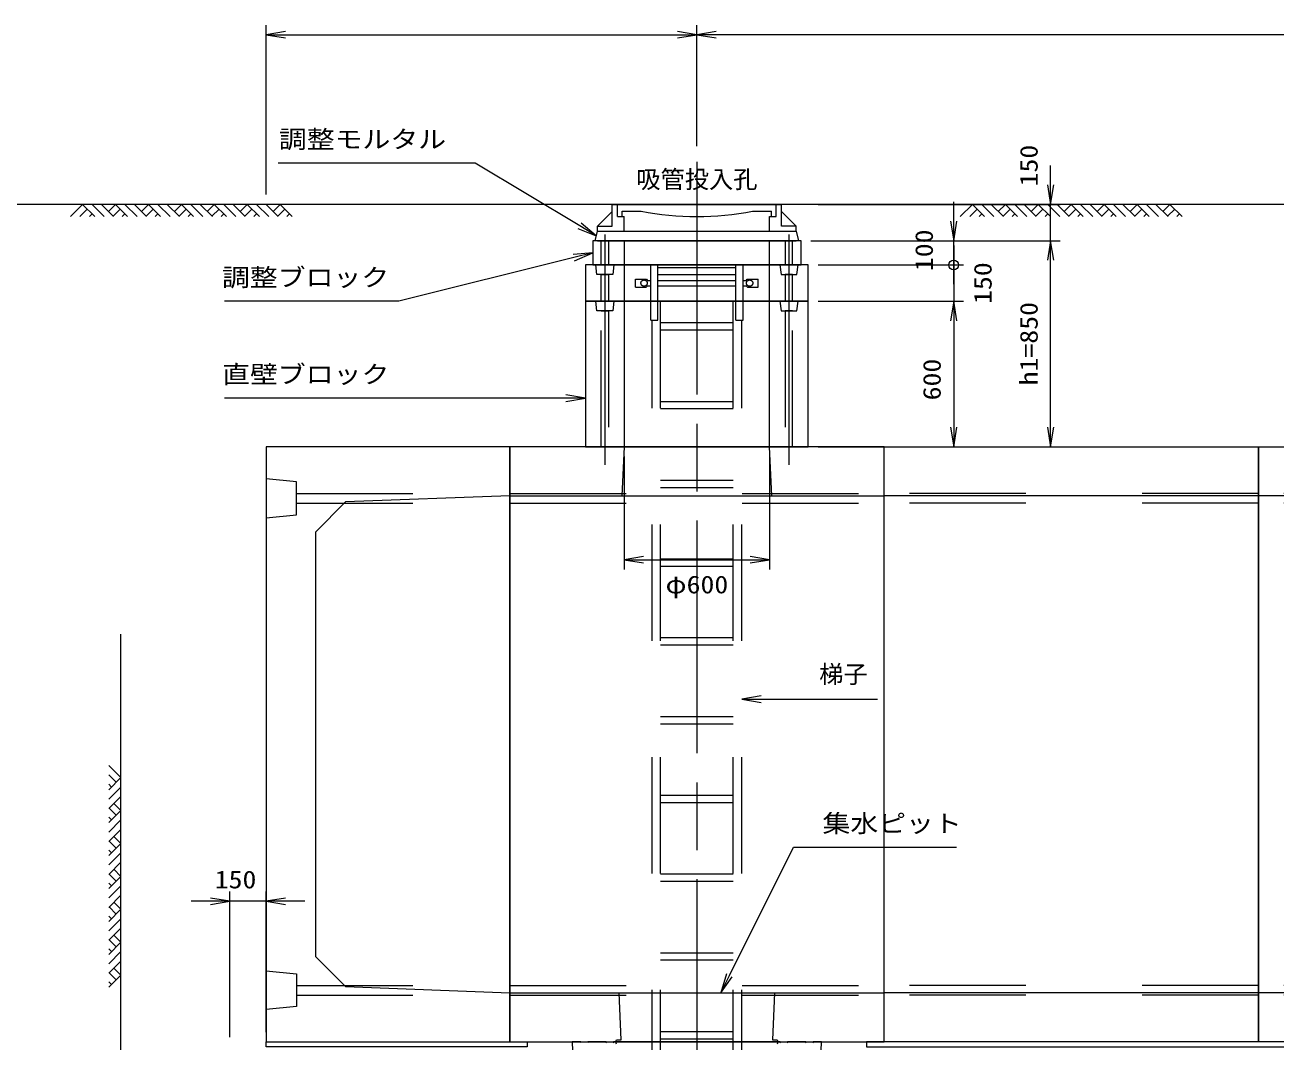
# Model space of a CAD drawing. Units: millimetres at full size. Extents: x 0 to 33600, y -138800 to -115040.
# Drawn here: x 14055 to 19218, y -123246 to -119050 of the extents above; entities that cross this region are included whole.
import ezdxf
from ezdxf.enums import TextEntityAlignment as Align

# ---------------------------------------------------------------- set-up
doc = ezdxf.new("R2010")
doc.units = ezdxf.units.MM
doc.header["$LTSCALE"] = 80.0044
doc.linetypes.add('CHAIN', pattern=[18.5, 12, -1.5, 3.5, -1.5])
doc.linetypes.add('DASHED_SPACED', pattern=[12, 6, -6])
for name, color, linetype, lineweight in [('0_2', 4, 'Continuous', 13), ('FRP', 4, 'DASHED_SPACED', 13), ('寸法', 6, 'Continuous', 13), ('文字', 2, 'Continuous', 13), ('ﾊｯﾁﾝｸﾞ', 4, 'Continuous', 9)]:
    doc.layers.add(name, color=color, linetype=linetype, lineweight=lineweight)
doc.styles.add('ＭＳ ゴシック', font='')
doc.styles.get('ＭＳ ゴシック').set_extended_font_data('MS Gothic')

# ---------------------------------------------------------------- blocks, each defined once
blk = doc.blocks.new('open_arrow')
at = {"color": 0, "linetype": 'Continuous', "lineweight": -2}
blk.add_lwpolyline([(7.5, 1.25), (0, 0), (7.5, -1.25)], dxfattribs=at)
blk = doc.blocks.new('dimension_origin')
at = {"color": 0, "linetype": 'Continuous', "lineweight": -2}
blk.add_circle((0, 0), 1.25, dxfattribs=at)

msp = doc.modelspace()

# ---------------------------------------------------------------- linework, layer by layer
at = {"layer": '0_2', "color": 2, "linetype": 'CHAIN'}
for p, q in [((16827.5, -119615), (16827.5, -124214.49)), ((16447.5, -119915), (16447.5, -120865)), ((17207.5, -119915), (17207.5, -120865))]:
    msp.add_line(p, q, dxfattribs=at)
at = {"layer": '0_2'}
for p, q in [((31570, -119790), (13800, -119790)), ((16417.5, -119880), (16478.5, -119819)), ((16478.5, -119790), (17176.5, -119790)), ((16478.5, -119880), (16478.5, -119790)), ((16500.5, -119840), (16500.5, -119790)), ((16519, -119818), (16597.5, -119818)), ((16519, -119840), (16519, -119818)), ((17057.5, -119818), (17136, -119818)), ((17136, -119840), (17136, -119818)), ((17154.5, -119840), (17154.5, -119790)), ((17176.5, -119880), (17176.5, -119790)), ((17176.5, -119819), (17237.5, -119880)), ((16417.5, -119900), (16417.5, -119880)), ((16417.5, -119880), (16478.5, -119880)), ((16500.5, -119840), (16527.5, -119840)), ((16527.5, -119900), (16527.5, -119840)), ((17127.5, -119840), (17154.5, -119840)), ((17127.5, -119900), (17127.5, -119840)), ((17237.5, -119880), (17176.5, -119880)), ((17237.5, -119900), (17237.5, -119880)), ((16417.5, -119900), (17237.5, -119900)), ((16417.5, -119940), (17237.5, -119940))]:
    msp.add_line(p, q, dxfattribs=at)
at = {"layer": '0_2', "linetype": 'DASHED_SPACED'}
for p, q in [((15175, -120983), (16055, -120983)), ((16055, -120983), (17600, -120983)), ((19145, -120983), (17600, -120983)), ((20690, -120983), (19145, -120983)), ((15175, -121023), (16055, -121023)), ((16055, -121023), (17600, -121023)), ((19145, -121023), (17600, -121023)), ((20690, -121023), (19145, -121023)), ((15175, -123013), (16055, -123013)), ((16055, -123013), (17600, -123013)), ((19145, -123013), (17600, -123013)), ((20690, -123013), (19145, -123013)), ((15175, -123053), (16055, -123053)), ((16055, -123053), (17600, -123053)), ((19145, -123053), (17600, -123053)), ((20690, -123053), (19145, -123053))]:
    msp.add_line(p, q, dxfattribs=at)
at = {"layer": '0_2', "color": 3}
for p, q in [((16055, -120993), (17600, -120993)), ((19145, -120993), (17600, -120993)), ((20690, -120993), (19145, -120993)), ((16055, -123043), (17600, -123043)), ((19145, -123043), (17600, -123043)), ((20690, -123043), (19145, -123043))]:
    msp.add_line(p, q, dxfattribs=at)
at = {"layer": '0_2'}
msp.add_lwpolyline([(16417.5, -119900), (17237.5, -119900), (17247.5, -119940), (16407.5, -119940)], close=True, dxfattribs=at)
at = {"layer": '0_2', "color": 3}
for points in [[(16397.5, -120040), (17257.5, -120040), (17257.5, -119940), (16397.5, -119940)], [(16527.5, -120190), (17127.5, -120190), (17127.5, -119940), (16527.5, -119940)], [(16527.5, -120040), (17127.5, -120040), (17127.5, -119940), (16527.5, -119940)], [(16367.5, -120190), (17287.5, -120190), (17287.5, -120040), (16367.5, -120040)], [(16367.5, -120790), (17287.5, -120790), (17287.5, -120190), (16367.5, -120190)], [(16527.5, -120790), (17127.5, -120790), (17127.5, -120190), (16527.5, -120190)], [(16055, -120790), (15050, -120790), (15050, -123246), (16055, -123246)], [(16055, -123246), (17600, -123246), (17600, -120790), (16055, -120790)], [(16517.5, -120993), (17137.5, -120993), (17127.5, -120790), (16527.5, -120790)], [(19145, -123246), (17600, -123246), (17600, -120790), (19145, -120790)], [(20690, -123246), (19145, -123246), (19145, -120790), (20690, -120790)], [(17139.74, -123237), (17159.02, -123237), (17162.02, -123246), (16492.98, -123246), (16495.98, -123237), (16515.26, -123237), (16507.5, -123043), (17147.5, -123043)]]:
    msp.add_lwpolyline(points, close=True, dxfattribs=at)
at = {"layer": '0_2', "linetype": 'DASHED_SPACED'}
for points in [[(16462.5, -120040), (16432.5, -120040), (16432.5, -119940), (16462.5, -119940)], [(17192.5, -120040), (17222.5, -120040), (17222.5, -119940), (17192.5, -119940)], [(16480, -120080), (16415, -120080), (16410, -120040), (16485, -120040)], [(17175, -120080), (17240, -120080), (17245, -120040), (17170, -120040)], [(16462.5, -120190), (16432.5, -120190), (16432.5, -120080), (16462.5, -120080)], [(17192.5, -120190), (17222.5, -120190), (17222.5, -120080), (17192.5, -120080)], [(16480, -120230), (16415, -120230), (16410, -120190), (16485, -120190)], [(17175, -120230), (17240, -120230), (17245, -120190), (17170, -120190)], [(16462.5, -120790), (16432.5, -120790), (16432.5, -120230), (16462.5, -120230)], [(17192.5, -120790), (17222.5, -120790), (17222.5, -120230), (17192.5, -120230)], [(15050, -121083), (15175, -121070.5), (15175, -120935.5), (15050, -120923)], [(15050, -122953), (15175, -122965.5), (15175, -123100.5), (15050, -123113)]]:
    msp.add_lwpolyline(points, close=True, dxfattribs=at)
at = {"layer": '0_2', "color": 3}
for points in [[(16527.5, -119940), (17127.5, -119940), (16527.5, -119940)], [(16055, -120993), (15378, -121018), (15253, -121143), (15253, -122893), (15378, -123018), (16055, -123043)], [(16350.62, -123250.5), (16348.12, -123246), (16312.46, -123246), (16332.46, -123749)], [(16455.62, -123250.5), (16453.12, -123246), (16378.12, -123246), (16375.62, -123250.5)], [(16495.98, -123255), (16492.98, -123246), (16483.12, -123246), (16480.62, -123250.5)], [(17174.38, -123250.5), (17171.88, -123246), (17162.02, -123246), (17159.02, -123255)], [(17279.38, -123250.5), (17276.88, -123246), (17201.88, -123246), (17199.38, -123250.5)], [(17322.54, -123749), (17342.54, -123246), (17306.88, -123246), (17304.38, -123250.5)]]:
    msp.add_lwpolyline(points, dxfattribs=at)
at = {"layer": '0_2'}
msp.add_lwpolyline([(14900, -123566), (14450, -123566), (14450, -121563)], dxfattribs=at)
at = {"layer": '0_2', "color": 7}
msp.add_lwpolyline([(15050, -123246), (16127.5, -123246), (16127.5, -123266), (15050, -123266)], close=True, dxfattribs=at)
at = {"layer": '0_2'}
msp.add_arc((16827.5, -118626.73), 1213.27, 259.07231, 280.92769, dxfattribs=at)
at = {"layer": 'FRP'}
for p, q in [((16636.86, -120267.45), (16636.86, -120040)), ((16636.86, -120040), (16666.86, -120040)), ((16666.86, -120267.45), (16666.86, -120040)), ((16988.14, -120267.45), (16988.14, -120040)), ((16988.14, -120040), (17018.14, -120040)), ((17018.14, -120267.45), (17018.14, -120040)), ((16666.86, -120050), (16988.14, -120050)), ((16666.86, -120080), (16988.14, -120080)), ((16574.5, -120098.5), (16619.3, -120098.5)), ((16574.5, -120131.5), (16574.5, -120098.5)), ((16574.5, -120131.5), (16618.79, -120131.5)), ((16618.79, -120131.5), (16623.5, -120126)), ((16619.3, -120098.5), (16623.5, -120104)), ((16623.5, -120104), (16636.86, -120104)), ((16623.5, -120126), (16636.86, -120126)), ((16666.86, -120104), (16988.14, -120104)), ((16666.86, -120126), (16988.14, -120126)), ((17018.14, -120104), (17031.5, -120104)), ((17018.14, -120126), (17031.5, -120126)), ((17031.5, -120104), (17035.7, -120098.5)), ((17031.5, -120126), (17036.2, -120131.5)), ((17035.7, -120098.5), (17080.5, -120098.5)), ((17036.2, -120131.5), (17080.5, -120131.5)), ((17080.5, -120131.5), (17080.5, -120098.5)), ((17080.5, -120131.5), (17080.5, -120098.5)), ((16666.86, -120187.45), (16677.5, -120187.45)), ((16677.5, -123511), (16677.5, -120187.45)), ((16977.5, -123511), (16977.5, -120187.45)), ((16977.5, -120187.45), (16988.14, -120187.45)), ((16636.86, -120267.45), (16666.86, -120267.45)), ((16642.5, -123511), (16642.5, -120267.45)), ((16677.5, -120278), (16977.5, -120278)), ((16988.14, -120267.45), (17018.14, -120267.45)), ((17012.5, -123511), (17012.5, -120267.45)), ((16677.5, -120308), (16977.5, -120308)), ((16677.5, -120603), (16977.5, -120603)), ((16677.5, -120633), (16977.5, -120633)), ((16677.5, -120928), (16977.5, -120928)), ((16677.5, -120958), (16977.5, -120958)), ((16677.5, -121253), (16977.5, -121253)), ((16677.5, -121283), (16977.5, -121283)), ((16677.5, -121578), (16977.5, -121578)), ((16677.5, -121608), (16977.5, -121608)), ((16677.5, -121903), (16977.5, -121903)), ((16677.5, -121933), (16977.5, -121933)), ((16677.5, -122228), (16977.5, -122228)), ((16677.5, -122258), (16977.5, -122258)), ((16677.5, -122553), (16977.5, -122553)), ((16677.5, -122583), (16977.5, -122583)), ((16677.5, -122878), (16977.5, -122878)), ((16677.5, -122908), (16977.5, -122908)), ((16677.5, -123203), (16977.5, -123203)), ((16677.5, -123233), (16977.5, -123233))]:
    msp.add_line(p, q, dxfattribs=at)
for centre in [(16609.68, -120115), (17045.32, -120115)]:
    msp.add_circle(centre, 13, dxfattribs=at)
at = {"layer": '寸法'}
for p, q in [((15050, -119750), (15050, -119050)), ((16827.5, -119550), (16827.5, -119050)), ((16827.5, -119510), (16827.5, -119050)), ((15050, -119090), (16827.5, -119090)), ((29420, -119090), (16827.5, -119090)), ((18287.5, -120100), (18287.5, -119630)), ((17887.5, -120120), (17887.5, -119780)), ((17327.5, -119790), (18327.5, -119790)), ((17297.5, -119940), (17927.5, -119940)), ((17327.5, -119940), (18327.5, -119940)), ((17327.5, -119940), (18327.5, -119940)), ((17887.5, -119960), (17887.5, -120350)), ((18287.5, -120790), (18287.5, -119940)), ((17327.5, -120040), (17927.5, -120040)), ((17327.5, -120040), (17927.5, -120040)), ((17327.5, -120190), (17927.5, -120190)), ((17327.5, -120190), (17927.5, -120190)), ((17887.5, -120190), (17887.5, -120790)), ((17327.5, -120790), (18327.5, -120790)), ((17327.5, -120790), (17927.5, -120790)), ((16527.5, -120830), (16527.5, -121296.53)), ((17127.5, -120830), (17127.5, -121296.53)), ((16527.5, -121256.53), (17127.5, -121256.53)), ((15210, -122666), (14740, -122666)), ((14900, -123226), (14900, -122626)), ((15050, -123206), (15050, -122626))]:
    msp.add_line(p, q, dxfattribs=at)
for points in [[(16412.5, -119920), (16343.9, -119878.84), (15912.5, -119620), (15099.17, -119620)], [(16397.5, -119990), (16319.89, -120009.4), (15597.5, -120190), (14877.5, -120190)], [(16367.5, -120590), (16287.5, -120590), (15598.17, -120590), (14878.17, -120590)], [(17012.5, -121832), (17092.5, -121832), (17572.65, -121832)], [(16925.83, -123043), (16961.61, -122971.45), (17225.83, -122443), (17899.17, -122443)]]:
    msp.add_lwpolyline(points, dxfattribs=at)
at = {"layer": 'ﾊｯﾁﾝｸﾞ'}
for p, q in [((14242.35, -119840), (14292.35, -119790)), ((14281.24, -119840), (14311.8, -119809.44)), ((14292.35, -119790), (14342.35, -119840)), ((14320.13, -119840), (14331.24, -119828.89)), ((14331.24, -119790), (14381.24, -119840)), ((14370.13, -119790), (14420.13, -119840)), ((14399.18, -119819.05), (14428.24, -119790)), ((14418.63, -119838.5), (14447.68, -119809.44)), ((14428.24, -119790), (14478.24, -119840)), ((14456.02, -119840), (14467.13, -119828.89)), ((14467.13, -119790), (14517.13, -119840)), ((14506.02, -119790), (14556.02, -119840)), ((14535.07, -119819.05), (14564.12, -119790)), ((14554.51, -119838.5), (14583.56, -119809.44)), ((14564.12, -119790), (14614.12, -119840)), ((14591.9, -119840), (14603.01, -119828.89)), ((14603.01, -119790), (14653.01, -119840)), ((14641.9, -119790), (14691.9, -119840)), ((14670.95, -119819.05), (14700, -119790)), ((14690.39, -119838.5), (14719.44, -119809.44)), ((14700, -119790), (14750, -119840)), ((14727.78, -119840), (14738.89, -119828.89)), ((14738.89, -119790), (14788.89, -119840)), ((14777.78, -119790), (14827.78, -119840)), ((14806.83, -119819.05), (14835.88, -119790)), ((14826.28, -119838.5), (14855.33, -119809.44)), ((14835.88, -119790), (14885.88, -119840)), ((14863.66, -119840), (14874.77, -119828.89)), ((14874.77, -119790), (14924.77, -119840)), ((14913.66, -119790), (14963.66, -119840)), ((14942.71, -119819.05), (14971.76, -119790)), ((14962.16, -119838.5), (14991.21, -119809.44)), ((14971.76, -119790), (15021.76, -119840)), ((14999.54, -119840), (15010.65, -119828.89)), ((15010.65, -119790), (15060.65, -119840)), ((15049.54, -119790), (15099.54, -119840)), ((15078.59, -119819.05), (15107.65, -119790)), ((15098.04, -119838.5), (15127.09, -119809.44)), ((15107.65, -119790), (15157.65, -119840)), ((15135.43, -119840), (15146.54, -119828.89)), ((17914.85, -119840), (17964.85, -119790)), ((17953.74, -119840), (17984.3, -119809.44)), ((17964.85, -119790), (18014.85, -119840)), ((17992.63, -119840), (18003.74, -119828.89)), ((18003.74, -119790), (18053.74, -119840)), ((18042.63, -119790), (18092.63, -119840)), ((18071.68, -119819.05), (18100.74, -119790)), ((18091.13, -119838.5), (18120.18, -119809.44)), ((18100.74, -119790), (18150.74, -119840)), ((18128.52, -119840), (18139.63, -119828.89)), ((18139.63, -119790), (18189.63, -119840)), ((18178.52, -119790), (18228.52, -119840)), ((18207.57, -119819.05), (18236.62, -119790)), ((18227.01, -119838.5), (18256.06, -119809.44)), ((18236.62, -119790), (18286.62, -119840)), ((18264.4, -119840), (18275.51, -119828.89)), ((18275.51, -119790), (18325.51, -119840)), ((18314.4, -119790), (18364.4, -119840)), ((18343.45, -119819.05), (18372.5, -119790)), ((18362.89, -119838.5), (18391.94, -119809.44)), ((18372.5, -119790), (18422.5, -119840)), ((18400.28, -119840), (18411.39, -119828.89)), ((18411.39, -119790), (18461.39, -119840)), ((18450.28, -119790), (18500.28, -119840)), ((18479.33, -119819.05), (18508.38, -119790)), ((18498.78, -119838.5), (18527.83, -119809.44)), ((18508.38, -119790), (18558.38, -119840)), ((18536.16, -119840), (18547.27, -119828.89)), ((18547.27, -119790), (18597.27, -119840)), ((18586.16, -119790), (18636.16, -119840)), ((18615.21, -119819.05), (18644.26, -119790)), ((18634.66, -119838.5), (18663.71, -119809.44)), ((18644.26, -119790), (18694.26, -119840)), ((18672.04, -119840), (18683.15, -119828.89)), ((18683.15, -119790), (18733.15, -119840)), ((18722.04, -119790), (18772.04, -119840)), ((18751.09, -119819.05), (18780.15, -119790)), ((18770.54, -119838.5), (18799.59, -119809.44)), ((18780.15, -119790), (18830.15, -119840)), ((18807.93, -119840), (18819.04, -119828.89)), ((14400, -122105.35), (14450, -122155.35)), ((14400, -122144.24), (14430.56, -122174.8)), ((14450, -122155.35), (14400, -122205.35)), ((14400, -122183.13), (14411.11, -122194.24)), ((14450, -122194.24), (14400, -122244.24)), ((14450, -122233.13), (14400, -122283.13)), ((14450, -122291.24), (14400, -122341.24)), ((14401.5, -122281.63), (14430.56, -122310.68)), ((14420.95, -122262.18), (14450, -122291.24)), ((14400, -122319.02), (14411.11, -122330.13)), ((14450, -122330.13), (14400, -122380.13)), ((14450, -122369.02), (14400, -122419.02)), ((14420.95, -122398.07), (14450, -122427.12)), ((14450, -122427.12), (14400, -122477.12)), ((14400, -122454.9), (14411.11, -122466.01)), ((14450, -122466.01), (14400, -122516.01)), ((14401.5, -122417.51), (14430.56, -122446.56)), ((14450, -122504.9), (14400, -122554.9)), ((14450, -122563), (14400, -122613)), ((14401.5, -122553.39), (14430.56, -122582.44)), ((14420.95, -122533.95), (14450, -122563)), ((14400, -122590.78), (14411.11, -122601.89)), ((14450, -122601.89), (14400, -122651.89)), ((14450, -122640.78), (14400, -122690.78)), ((14420.95, -122669.83), (14450, -122698.88)), ((14450, -122698.88), (14400, -122748.88)), ((14401.5, -122689.28), (14430.56, -122718.33)), ((14400, -122726.66), (14411.11, -122737.77)), ((14450, -122737.77), (14400, -122787.77)), ((14450, -122776.66), (14400, -122826.66)), ((14401.5, -122825.16), (14430.56, -122854.21)), ((14420.95, -122805.71), (14450, -122834.76)), ((14450, -122834.76), (14400, -122884.76)), ((14400, -122862.54), (14411.11, -122873.65)), ((14450, -122873.65), (14400, -122923.65)), ((14450, -122912.54), (14400, -122962.54)), ((14450, -122970.65), (14400, -123020.65)), ((14401.5, -122961.04), (14430.56, -122990.09)), ((14420.95, -122941.59), (14450, -122970.65)), ((14400, -122998.43), (14411.11, -123009.54))]:
    msp.add_line(p, q, dxfattribs=at)
msp.add_lwpolyline([(17527.5, -123266), (29420.5, -123266), (29420.5, -123246), (17527.5, -123246)], close=True, dxfattribs=at)

# ---------------------------------------------------------------- block references
at = {"layer": '寸法', "xscale": 10.7, "yscale": 10.7}
for p in [(15050, -119090), (16827.5, -119090), (16527.5, -121256.53), (17012.5, -121832), (15050, -122666)]:
    msp.add_blockref('open_arrow', p, dxfattribs=at)
at = {"layer": '寸法'}
for name, p, xscale, yscale, rotation in [('open_arrow', (16827.5, -119090), 10.7, 10.7, 180), ('open_arrow', (18287.5, -119790), 10.7, 10.7, 90), ('open_arrow', (16412.5, -119920), 10.7, 10.7, 149), ('open_arrow', (17887.5, -119940), 10.7, 10.7, 90), ('open_arrow', (16397.5, -119990), 10.7, 10.7, 194), ('open_arrow', (18287.5, -119940), 10.7, 10.7, 270), ('open_arrow', (18287.5, -119940), 10.7, 10.7, 270), ('dimension_origin', (17887.5, -120040), 16, 16, 90), ('dimension_origin', (17887.5, -120040), 16, 16, 270), ('open_arrow', (17887.5, -120190), 10.7, 10.7, 270), ('open_arrow', (17887.5, -120190), 10.7, 10.7, 270), ('open_arrow', (16367.5, -120590), 10.7, 10.7, 180), ('open_arrow', (17887.5, -120790), 10.7, 10.7, 90), ('open_arrow', (18287.5, -120790), 10.7, 10.7, 90), ('open_arrow', (17127.5, -121256.53), 10.7, 10.7, 180), ('open_arrow', (14900, -122666), 10.7, 10.7, 180), ('open_arrow', (16925.83, -123043), 10.7, 10.7, 63.4)]:
    msp.add_blockref(name, p, dxfattribs=dict(at, xscale=xscale, yscale=yscale, rotation=rotation))

# ---------------------------------------------------------------- texts
at = {"layer": '寸法', "style": 'ＭＳ ゴシック', "width": 1.15}
for s, p in [('調整モルタル', (15792.5, -119580)), ('調整ブロック', (15557.5, -120150)), ('直壁ブロック', (15558.17, -120550))]:
    msp.add_text(s, height=73.31, dxfattribs=at).set_placement(p, align=Align.BOTTOM_RIGHT)
for s, p in [('150', (18197.5, -119630)), ('100', (17765.09, -119979.58)), ('150', (18007.44, -120115)), ('h1=850', (18197.5, -120365)), ('600', (17797.5, -120512.89))]:
    msp.add_text(s, height=73.31, rotation=90, dxfattribs=at).set_placement(p, align=Align.MIDDLE_CENTER)
for s, p in [('φ600', (16827.5, -121358.71)), ('150', (14923.5, -122576))]:
    msp.add_text(s, height=73.31, dxfattribs=at).set_placement(p, align=Align.MIDDLE_CENTER)
at = {"layer": '寸法', "color": 3, "style": 'ＭＳ ゴシック'}
msp.add_text('梯子', height=73.31, dxfattribs=at).set_placement((17332.5, -121692), align=Align.TOP_LEFT)
at = {"layer": '寸法', "style": 'ＭＳ ゴシック', "width": 1.15}
msp.add_text('集水ピット', height=73.31, dxfattribs=at).set_placement((17345.83, -122403), align=Align.BOTTOM_LEFT)
at = {"layer": '文字', "style": 'ＭＳ ゴシック'}
msp.add_text('吸管投入孔', height=73.31, dxfattribs=at).set_placement((16827.5, -119650), align=Align.TOP_CENTER)

doc.saveas('drawing.dxf')
